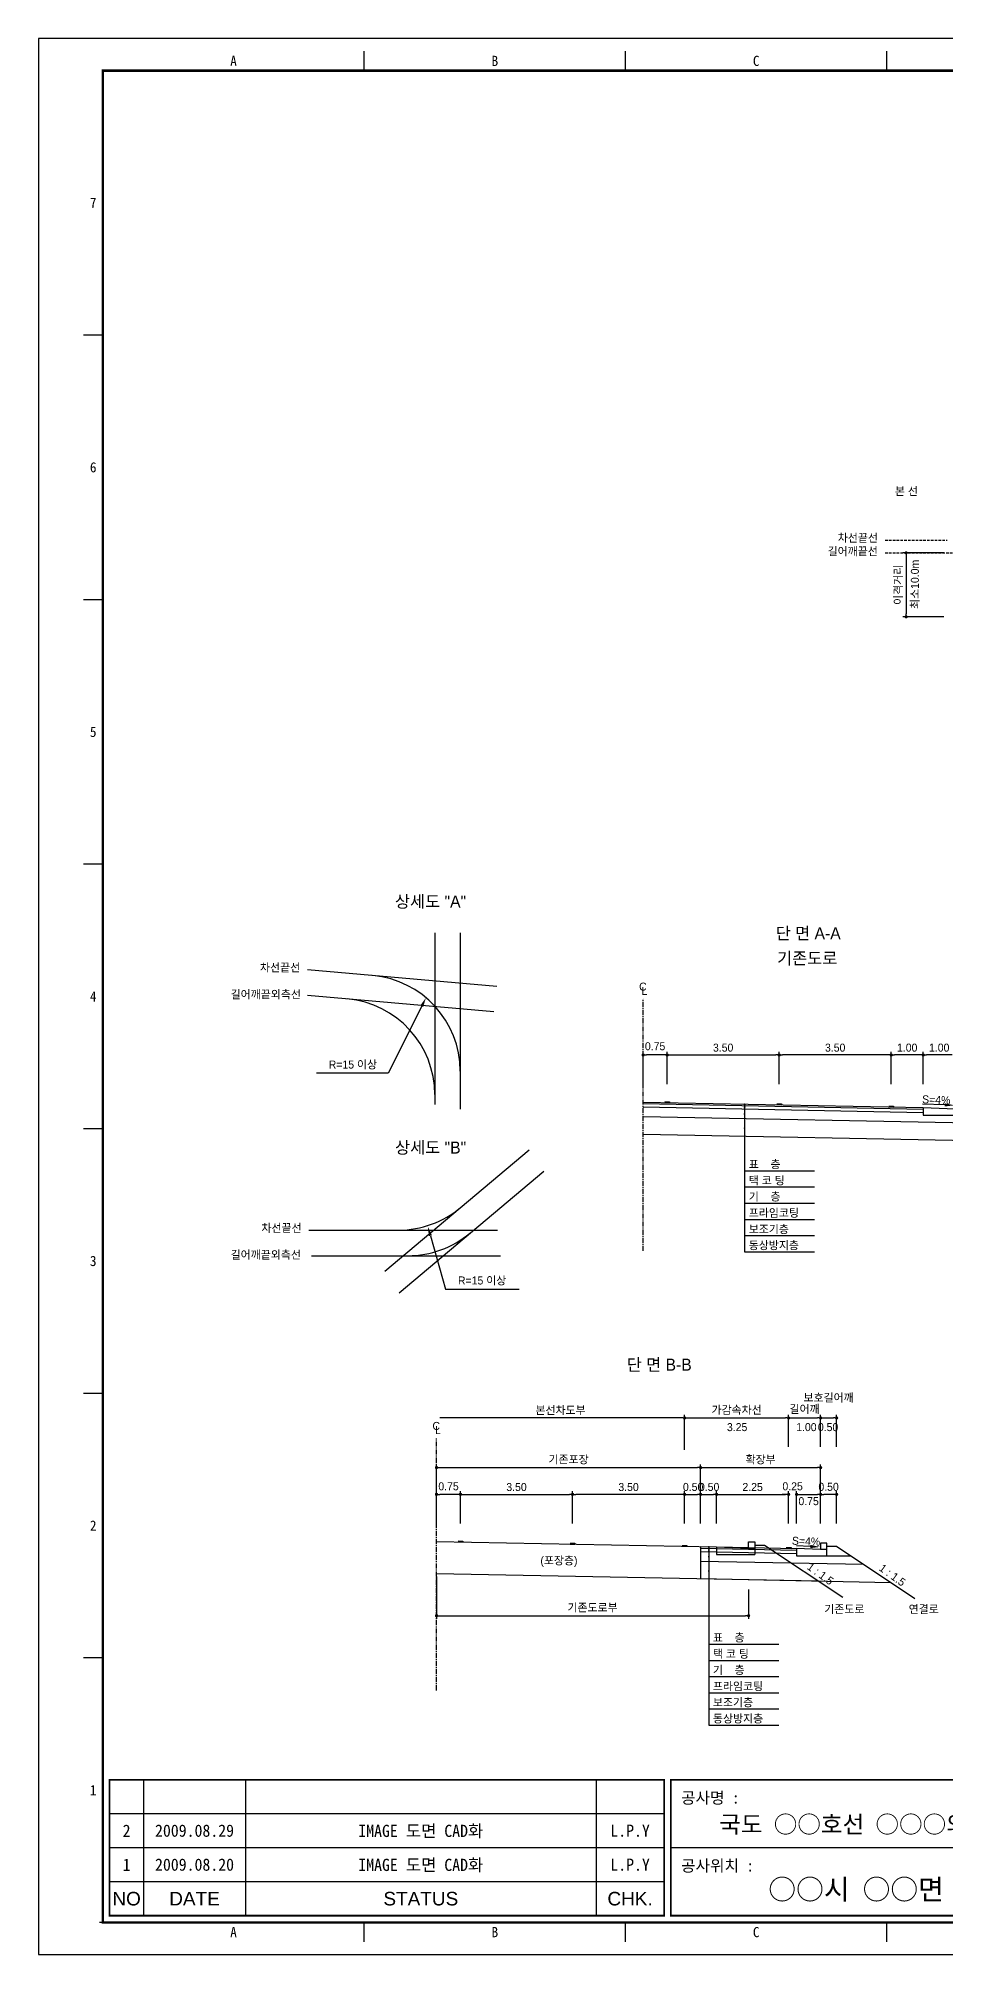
# Model space of a CAD drawing. Header units: millimetres. Extents: x 462 to 886, y -8 to 291.
# Drawn here: x 462.3 to 604.1, y -8.2 to 291.2 of the extents above; entities that cross this region are included whole.
import ezdxf
from ezdxf.enums import TextEntityAlignment as Align

# ---------------------------------------------------------------- set-up
doc = ezdxf.new("R2010")
doc.units = ezdxf.units.MM
doc.header["$LTSCALE"] = 0.25
doc.linetypes.add('CENTER', pattern=[50.8, 31.75, -6.35, 6.35, -6.35])
doc.linetypes.add('HIDDEN', pattern=[9.525, 6.35, -3.175])
for name, color, linetype in [('CC-GSTR-0004', 4, 'Continuous'), ('CZ-DIMT-0002', 7, 'Continuous'), ('CZ-EXST-0002', 22, 'Continuous'), ('CZ-LIN1-0007', 7, 'Continuous'), ('CZ-LIN2-0003', 3, 'Continuous'), ('CZ-LINE-0001', 7, 'Continuous'), ('CZ-TEXT-BOX0', 7, 'Continuous'), ('TITLE', 7, 'Continuous')]:
    doc.layers.add(name, color=color, linetype=linetype)
doc.styles.add('견고딕', font='arial.ttf')
doc.styles.add('돋움', font='')
doc.styles.add('돋음체', font='')
doc.styles.get('돋움').set_extended_font_data('Dotum')
doc.styles.get('돋음체').set_extended_font_data('DotumChe')

# ---------------------------------------------------------------- blocks, each defined once
blk = doc.blocks.new('_Dot')
at = {"color": 0, "linetype": 'ByBlock', "lineweight": -2}
blk.add_line((-0.5, 0), (-1, 0), dxfattribs=at)
at = {"color": 0, "linetype": 'ByBlock', "const_width": 0.5}
blk.add_lwpolyline([(-0.25, 0, 1), (0.25, 0, 1)], format="xyb", close=True, dxfattribs=at)

msp = doc.modelspace()

# ---------------------------------------------------------------- hatches: boundary and pattern name
at = {"layer": 'CZ-LIN1-0007'}
for points in [[(560.92, 124.95), (560.92, 125.08), (560.17, 125.09), (560.17, 124.97)], [(578.42, 124.6), (578.42, 124.73), (577.67, 124.74), (577.67, 124.62)], [(595.92, 124.25), (595.92, 124.38), (595.17, 124.39), (595.17, 124.27)], [(528.65, 56.32), (528.65, 56.44), (527.9, 56.46), (527.9, 56.33)], [(546.15, 55.97), (546.15, 56.09), (545.4, 56.11), (545.4, 55.98)], [(563.65, 55.62), (563.65, 55.74), (562.9, 55.76), (562.9, 55.63)], [(579.9, 55.29), (579.9, 55.42), (579.15, 55.43), (579.15, 55.31)]]:
    msp.add_hatch(color=256, dxfattribs=at).paths.add_polyline_path(points)

# ---------------------------------------------------------------- linework, layer by layer
at = {"color": 0, "linetype": 'ByBlock', "lineweight": -2}
msp.add_line((563.02, 75.67), (562.77, 75.67), dxfattribs=at)
at = {"color": 0, "linetype": 'ByBlock', "const_width": 0.25}
msp.add_lwpolyline([(563.15, 75.67, 1), (563.4, 75.67, 1)], format="xyb", close=True, dxfattribs=at)
at = {"layer": 'CC-GSTR-0004'}
for p, q in [((600.55, 124.16), (600.55, 122.96)), ((600.55, 124.16), (605.55, 123.96)), ((600.55, 122.96), (606.55, 122.96))]:
    msp.add_line(p, q, dxfattribs=at)
msp.add_lwpolyline([(585.52, 55.12), (584.52, 55.12), (580.77, 55.27), (580.77, 54.12), (585.52, 54.12), (585.52, 56.12), (584.52, 56.12), (584.52, 55.12)], dxfattribs=at)
at = {"layer": 'CZ-EXST-0002'}
for p, q in [((524.25, 151.44), (524.25, 124.66)), ((528.23, 151.44), (528.23, 123.92)), ((533.95, 143.07), (504.35, 145.7)), ((533.46, 139.1), (504.35, 141.68)), ((516.46, 98.59), (539.01, 117.58)), ((518.67, 95.22), (541.27, 114.25)), ((504.58, 105.02), (534.06, 105.02)), ((505, 101.02), (534.54, 101.02)), ((524.52, 56.4), (568.27, 55.52)), ((568.27, 55.52), (568.27, 54.32)), ((568.27, 55.52), (573.27, 55.32)), ((568.27, 54.32), (574.27, 54.32)), ((573.27, 55.32), (573.27, 56.32)), ((573.27, 56.32), (574.27, 56.32)), ((573.27, 55.32), (574.27, 55.32)), ((574.27, 56.32), (574.27, 54.32)), ((574.27, 55.82), (575.77, 55.82)), ((575.77, 55.82), (587.97, 47.69)), ((524.52, 51.4), (584.2, 50.21))]:
    msp.add_line(p, q, dxfattribs=at)
at = {"layer": 'CZ-LIN1-0007'}
for p, q in [((560.17, 125.09), (560.92, 125.08)), ((560.17, 124.97), (560.92, 124.95)), ((560.92, 125.08), (560.92, 124.95)), ((577.67, 124.74), (578.42, 124.73)), ((577.67, 124.62), (578.42, 124.6)), ((578.42, 124.73), (578.42, 124.6)), ((595.17, 124.39), (595.92, 124.38)), ((595.17, 124.27), (595.92, 124.25)), ((595.92, 124.38), (595.92, 124.25)), ((527.9, 56.46), (528.65, 56.44)), ((527.9, 56.33), (528.65, 56.32)), ((528.65, 56.44), (528.65, 56.32)), ((545.4, 56.11), (546.15, 56.09)), ((545.4, 55.98), (546.15, 55.97)), ((546.15, 56.09), (546.15, 55.97)), ((562.9, 55.76), (563.65, 55.74)), ((562.9, 55.63), (563.65, 55.62)), ((563.65, 55.74), (563.65, 55.62)), ((579.15, 55.43), (579.9, 55.42)), ((579.15, 55.31), (579.9, 55.29)), ((579.9, 55.42), (579.9, 55.29))]:
    msp.add_line(p, q, dxfattribs=at)
at = {"layer": 'CZ-LIN2-0003'}
for p, q in [((556.8, 125.03), (600.55, 124.16)), ((556.8, 124.78), (600.55, 123.91)), ((556.8, 124.28), (600.55, 123.41)), ((556.8, 122.78), (612.22, 121.68)), ((556.8, 120.03), (616.48, 118.84)), ((565.77, 55.57), (565.77, 50.57)), ((565.77, 55.57), (580.77, 55.27)), ((565.77, 55.32), (580.77, 55.02)), ((565.77, 54.82), (580.77, 54.52)), ((585.52, 55.62), (587.02, 55.62)), ((585.52, 54.12), (589.27, 54.12)), ((587.02, 55.62), (599.22, 47.49)), ((565.77, 53.32), (591.24, 52.81)), ((565.77, 50.57), (595.49, 49.98))]:
    msp.add_line(p, q, dxfattribs=at)
for centre, start, end in [((513.23, 129.85), 0, 84.9204), ((509.25, 126.19), 0, 84.9204), ((518.61, 120.02), 270, 310.097), ((520.07, 116.02), 270, 310.097)]:
    msp.add_arc(centre, 15, start, end, dxfattribs=at)
at = {"layer": 'CZ-LINE-0001', "linetype": 'HIDDEN', "ltscale": 0.25}
for p, q in [((594.61, 212.82), (604.27, 212.82)), ((594.61, 210.82), (640.84, 210.82))]:
    msp.add_line(p, q, dxfattribs=at)
at = {"layer": 'CZ-LINE-0001'}
for p, q in [((603.77, 210.82), (597.39, 210.82)), ((597.89, 210.32), (597.89, 201.32)), ((603.77, 200.82), (597.39, 200.82)), ((556.8, 127.83), (556.8, 132.88)), ((560.05, 132.38), (557.3, 132.38)), ((560.55, 127.83), (560.55, 132.88)), ((560.55, 127.83), (560.55, 132.88)), ((561.05, 132.38), (577.55, 132.38)), ((578.05, 127.83), (578.05, 132.88)), ((578.05, 127.83), (578.05, 132.88)), ((595.05, 132.38), (578.55, 132.38)), ((595.55, 127.83), (595.55, 132.88)), ((595.55, 127.83), (595.55, 132.88)), ((600.05, 132.38), (596.05, 132.38)), ((600.55, 127.83), (600.55, 132.88)), ((600.55, 127.83), (600.55, 132.88)), ((605.05, 132.38), (601.05, 132.38)), ((572.65, 124.72), (572.65, 101.63)), ((572.65, 114.29), (583.58, 114.29)), ((572.65, 111.76), (583.58, 111.76)), ((572.65, 109.23), (583.58, 109.23)), ((572.65, 106.7), (583.58, 106.7)), ((572.65, 104.17), (583.58, 104.17)), ((572.65, 101.63), (583.58, 101.63)), ((562.77, 75.67), (525.02, 75.67)), ((563.27, 70.69), (563.27, 76.17)), ((563.27, 71.19), (563.27, 76.17)), ((563.77, 75.67), (579.02, 75.67)), ((579.52, 71.19), (579.52, 76.17)), ((579.52, 71.19), (579.52, 76.17)), ((580.02, 75.67), (584.02, 75.67)), ((584.52, 71.19), (584.52, 76.17)), ((584.52, 71.19), (584.52, 76.17)), ((585.02, 75.67), (586.52, 75.67)), ((587.02, 71.19), (587.02, 76.17)), ((524.52, 64.24), (524.52, 68.42)), ((525.02, 67.92), (565.27, 67.92)), ((565.77, 64.24), (565.77, 68.42)), ((565.77, 64.24), (565.77, 68.42)), ((566.27, 67.92), (584.02, 67.92)), ((584.52, 64.24), (584.52, 68.42)), ((524.52, 59.19), (524.52, 64.24)), ((527.77, 63.74), (525.02, 63.74)), ((528.27, 59.19), (528.27, 64.24)), ((528.27, 59.19), (528.27, 64.24)), ((528.77, 63.74), (545.27, 63.74)), ((545.77, 59.19), (545.77, 64.24)), ((545.77, 59.19), (545.77, 64.24)), ((562.77, 63.74), (546.27, 63.74)), ((563.27, 59.19), (563.27, 64.24)), ((563.27, 59.19), (563.27, 64.24)), ((563.77, 63.74), (565.27, 63.74)), ((565.77, 59.19), (565.77, 64.24)), ((565.77, 59.19), (565.77, 64.24)), ((566.27, 63.74), (567.77, 63.74)), ((568.27, 59.19), (568.27, 64.24)), ((568.27, 59.19), (568.27, 64.24)), ((568.77, 63.74), (579.02, 63.74)), ((579.02, 63.74), (578.52, 63.74)), ((579.52, 59.19), (579.52, 64.24)), ((579.52, 59.19), (579.52, 64.24)), ((580.77, 59.19), (580.77, 64.24)), ((580.77, 59.19), (580.77, 64.24)), ((581.27, 63.74), (581.77, 63.74)), ((581.27, 63.74), (584.02, 63.74)), ((584.52, 61.64), (584.52, 64.24)), ((584.52, 59.19), (584.52, 64.24)), ((586.52, 63.74), (585.02, 63.74)), ((587.02, 59.19), (587.02, 64.24)), ((567.05, 55.55), (567.05, 27.69)), ((524.52, 50.9), (524.52, 44.28)), ((573.27, 48.89), (573.27, 44.28)), ((525.02, 44.78), (572.77, 44.78)), ((567.05, 40.34), (577.99, 40.34)), ((567.05, 37.81), (577.99, 37.81)), ((567.05, 35.28), (577.99, 35.28)), ((567.05, 32.75), (577.99, 32.75)), ((567.05, 30.22), (577.99, 30.22)), ((567.05, 27.69), (577.99, 27.69))]:
    msp.add_line(p, q, dxfattribs=at)
at = {"layer": 'CZ-LINE-0001', "linetype": 'CENTER', "ltscale": 0.1}
for p, q in [((556.8, 101.76), (556.8, 141.14)), ((524.52, 33.12), (524.52, 72.5))]:
    msp.add_line(p, q, dxfattribs=at)
at = {"layer": 'CZ-LINE-0001'}
for points in [[(522.21, 140), (516.98, 129.53), (505.75, 129.53)], [(603.92, 124.58), (600.42, 124.72)], [(523.57, 104.15), (525.94, 95.79), (537.43, 95.79)], [(582.91, 55.59), (580.77, 55.68)]]:
    msp.add_lwpolyline(points, dxfattribs=at)
at = {"layer": 'CZ-LINE-0001', "linetype": 'ByBlock'}
for centre, start, end in [((572.65, 124.66), 0, 180), ((572.65, 124.66), 0, 180), ((572.65, 124.66), 180, 0), ((572.65, 124.66), 180, 0), ((572.65, 124.45), 0, 180), ((572.65, 124.45), 0, 180), ((572.65, 124.45), 180, 0), ((572.65, 124.45), 180, 0), ((572.65, 124.22), 0, 180), ((572.65, 124.22), 0, 180), ((572.65, 124.22), 180, 0), ((572.65, 124.22), 180, 0), ((572.64, 123.97), 0, 180), ((572.64, 123.97), 0, 180), ((572.64, 123.97), 180, 0), ((572.64, 123.97), 180, 0), ((572.64, 123.17), 0, 180), ((572.64, 123.17), 0, 180), ((572.64, 123.17), 180, 0), ((572.64, 123.17), 180, 0), ((572.64, 120.94), 0, 180), ((572.64, 120.94), 0, 180), ((572.64, 120.94), 180, 0), ((572.64, 120.94), 180, 0), ((567.05, 55.49), 0, 180), ((567.05, 55.49), 0, 180), ((567.05, 55.49), 180, 0), ((567.05, 55.49), 180, 0), ((567.05, 55.29), 0, 180), ((567.05, 55.29), 0, 180), ((567.05, 55.29), 180, 0), ((567.05, 55.29), 180, 0), ((567.05, 55.05), 0, 180), ((567.05, 55.05), 0, 180), ((567.05, 55.05), 180, 0), ((567.05, 55.05), 180, 0), ((567.05, 54.8), 0, 180), ((567.05, 54.8), 0, 180), ((567.05, 54.8), 180, 0), ((567.05, 54.8), 180, 0), ((567.05, 54), 0, 180), ((567.05, 54), 0, 180), ((567.05, 54), 180, 0), ((567.05, 54), 180, 0)]:
    msp.add_arc(centre, 0.0625, start, end, dxfattribs=at)
at = {"layer": 'CZ-LINE-0001'}
for start, end in [(0, 180), (0, 180), (180, 0), (180, 0)]:
    msp.add_arc((567.05, 51.77), 0.0625, start, end, dxfattribs=at)
for points in [[(521.99, 140.11), (522.88, 141.34), (522.43, 139.88)], [(603.93, 124.83), (605.42, 124.52), (603.91, 124.33)], [(523.33, 104.08), (523.16, 105.6), (523.81, 104.22)], [(582.92, 55.84), (584.41, 55.53), (582.9, 55.34)]]:
    msp.add_solid(points, dxfattribs=at)
at = {"layer": 'TITLE', "color": 7, "linetype": 'Continuous'}
for p, q in [((513.22, 286.16), (513.22, 289.19)), ((554.05, 286.16), (554.05, 289.19)), ((594.87, 286.16), (594.87, 289.19)), ((472.4, 244.84), (469.38, 244.84)), ((472.4, 203.51), (469.38, 203.51)), ((472.4, 162.18), (469.38, 162.18)), ((472.4, 120.85), (469.38, 120.85)), ((472.4, 79.52), (469.38, 79.52)), ((472.4, 38.19), (469.38, 38.19)), ((513.22, -6.16), (513.22, -3.14)), ((554.05, -6.16), (554.05, -3.14)), ((594.87, -6.16), (594.87, -3.14))]:
    msp.add_line(p, q, dxfattribs=at)
at = {"layer": 'TITLE', "ltscale": 150}
for p, q in [((478.77, 19.14), (478.77, -2.08)), ((494.68, 19.14), (494.68, -2.08)), ((549.46, 19.14), (549.46, -2.08)), ((560.07, 13.84), (473.46, 13.84)), ((560.07, 8.53), (473.46, 8.53)), ((647.74, 8.53), (561.13, 8.53)), ((560.07, 3.23), (473.46, 3.23))]:
    msp.add_line(p, q, dxfattribs=at)
at = {"layer": 'TITLE'}
msp.add_line((880.76, -3.14), (471.9, -3.14), dxfattribs=at)
msp.add_lwpolyline([(462.32, -8.17), (885.68, -8.17), (885.68, 291.2), (462.32, 291.2)], close=True, dxfattribs=at)
at = {"layer": 'TITLE', "linetype": 'Continuous', "const_width": 0.403}
msp.add_lwpolyline([(472.4, -3.14), (472.4, 286.16), (880.65, 286.16), (880.65, -3.14)], close=True, dxfattribs=at)
at = {"layer": 'TITLE', "ltscale": 150, "const_width": 0.265}
for points in [[(473.46, 19.14), (560.07, 19.14), (560.07, -2.08), (473.46, -2.08)], [(561.13, 19.14), (647.74, 19.14), (647.74, -2.08), (561.13, -2.08)]]:
    msp.add_lwpolyline(points, close=True, dxfattribs=at)

# ---------------------------------------------------------------- block references
at = {"layer": 'CZ-LINE-0001', "xscale": 0.5, "yscale": 0.5, "zscale": 0.5}
for p, rotation in [((597.89, 210.82), 90), ((597.89, 200.82), 270), ((556.8, 132.38), 180), ((560.55, 132.38), 180), ((578.05, 132.38), 180), ((595.55, 132.38), 180), ((600.55, 132.38), 180), ((563.27, 75.67), 180), ((579.52, 75.67), 180), ((584.52, 75.67), 180), ((524.52, 67.92), 180), ((565.77, 67.92), 180), ((524.52, 63.74), 180), ((528.27, 63.74), 180), ((545.77, 63.74), 180), ((563.27, 63.74), 180), ((565.77, 63.74), 180), ((568.27, 63.74), 180), ((580.77, 63.74), 180), ((580.77, 63.74), 180), ((584.52, 63.74), 180), ((524.52, 44.78), 180)]:
    msp.add_blockref('_Dot', p, dxfattribs=dict(at, rotation=rotation))
for p in [(560.55, 132.38), (578.05, 132.38), (595.55, 132.38), (600.55, 132.38), (579.52, 75.67), (584.52, 75.67), (587.02, 75.67), (565.77, 67.92), (584.52, 67.92), (528.27, 63.74), (545.77, 63.74), (563.27, 63.74), (565.77, 63.74), (568.27, 63.74), (579.52, 63.74), (579.52, 63.74), (584.52, 63.74), (587.02, 63.74), (573.27, 44.78)]:
    msp.add_blockref('_Dot', p, dxfattribs=at)

# ---------------------------------------------------------------- texts
at = {"layer": 'CZ-DIMT-0002', "style": '돋움'}
for s, p in [('본 선', (597.93, 220.45)), ('차선끝선', (590.34, 213.16)), ('길어깨끝선', (589.54, 211.06)), ('차선끝선', (500.08, 146.03)), ('C', (556.76, 143.06)), ('길어깨끝외측선', (497.85, 141.84)), ('L', (557.02, 142.4)), ('R=15 이상', (511.46, 130.89)), ('차선끝선', (500.31, 105.35)), ('길어깨끝외측선', (497.85, 101.17)), ('R=15 이상', (531.65, 97.15)), ('C', (524.48, 74.43)), ('L', (524.74, 73.77))]:
    msp.add_text(s, height=1.25, dxfattribs=at).set_placement(p, align=Align.MIDDLE_CENTER)
msp.add_text('최소10.0m', height=1.25, rotation=90, dxfattribs=at).set_placement((599.87, 202.06))
for s, rotation, p in [('S=4%', 357.7094, (602.59, 125.38)), ('S=4%', 357.7094, (582.25, 56.42)), ('1 : 1.5', 323.8881, (584.49, 51.33)), ('1 : 1.5', 323.8881, (595.74, 51.13))]:
    msp.add_text(s, height=1.25, rotation=rotation, dxfattribs=at).set_placement(p, align=Align.MIDDLE_CENTER)
for s, p in [('표    층', (573.3, 114.68)), ('기    층', (573.3, 109.62)), ('택 코 팅', (573.3, 112.15)), ('프라임코팅', (573.3, 107.09)), ('보조기층', (573.3, 104.55)), ('동상방지층', (573.3, 102.02)), ('3.25', (569.89, 73.62)), ('1.00', (580.71, 73.62)), ('0.50', (584.1, 73.62)), ('(포장층)', (540.75, 52.78)), ('기존도로', (585.09, 45.18)), ('연결로', (598.28, 45.18)), ('표    층', (567.7, 40.73)), ('택 코 팅', (567.7, 38.2)), ('기    층', (567.7, 35.67)), ('프라임코팅', (567.7, 33.14)), ('보조기층', (567.7, 30.61)), ('동상방지층', (567.7, 28.08))]:
    msp.add_text(s, height=1.25, dxfattribs=at).set_placement(p)
at = {"layer": 'CZ-DIMT-0002', "insert": (543.9, 76.81), "char_height": 1.25, "attachment_point": 5, "style": '돋움'}
msp.add_mtext('본선차도부', dxfattribs=at)
at = {"layer": 'CZ-LINE-0001', "insert": (596.7, 205.82), "char_height": 1.25, "attachment_point": 5, "rotation": 90, "style": '돋움'}
msp.add_mtext('\\A1;이격거리', dxfattribs=at)
at = {"layer": 'CZ-LINE-0001', "char_height": 1.25, "attachment_point": 5, "style": '돋움'}
for s, insert in [('\\A1;0.75', (558.67, 133.74)), ('\\A1;3.50', (569.3, 133.52)), ('\\A1;3.50', (586.8, 133.52)), ('\\A1;1.00', (598.05, 133.52)), ('\\A1;1.00', (603.05, 133.52)), ('\\A1;길어깨', (582.02, 76.99)), ('\\A1;보호길어깨', (585.77, 78.78)), ('\\A1;가감속차선', (571.4, 76.86)), ('\\A1;기존포장', (545.15, 69.12)), ('\\A1;확장부', (575.15, 69.12)), ('\\A1;0.75', (526.4, 64.99)), ('\\A1;3.50', (537.02, 64.88)), ('\\A1;3.50', (554.52, 64.88)), ('\\A1;0.50', (564.61, 64.89)), ('\\A1;0.50', (567.11, 64.89)), ('\\A1;2.25', (573.9, 64.88)), ('\\A1;0.25', (580.15, 64.99)), ('\\A1;0.75', (582.65, 62.67)), ('\\A1;0.50', (585.77, 64.91)), ('\\A1;기존도로부', (548.9, 45.98))]:
    msp.add_mtext(s, dxfattribs=dict(at, insert=insert))
at = {"layer": 'CZ-TEXT-BOX0', "style": '돋움'}
for s, p in [('상세도 "A"', (523.59, 156.35)), ('단 면 A-A', (582.58, 151.39)), ('기존도로', (582.43, 147.49)), ('상세도 "B"', (523.6, 117.92)), ('단 면 B-B', (559.31, 84))]:
    msp.add_text(s, height=1.875, dxfattribs=at).set_placement(p, align=Align.MIDDLE_CENTER)
at = {"layer": 'TITLE', "color": 3, "linetype": 'Continuous', "style": '돋음체'}
for s, p in [('A', (492.81, 287.68)), ('B', (533.64, 287.68)), ('C', (574.46, 287.68)), ('7', (470.89, 265.51)), ('6', (470.89, 224.18)), ('5', (470.89, 182.85)), ('4', (470.89, 141.52)), ('3', (470.89, 100.19)), ('2', (470.89, 58.86)), ('1', (470.89, 17.53)), ('A', (492.81, -4.65)), ('B', (533.64, -4.65)), ('C', (574.46, -4.65))]:
    msp.add_text(s, height=1.59, dxfattribs=at).set_placement(p, align=Align.MIDDLE)
at = {"layer": 'TITLE', "style": '돋음체'}
for s, p in [('공사명 : ', (562.72, 15.43)), ('공사위치 :', (562.72, 4.82))]:
    msp.add_text(s, height=1.804, dxfattribs=at).set_placement(p)
at = {"layer": 'TITLE', "color": 1, "linetype": 'Continuous', "style": '돋음체'}
msp.add_text('2', height=1.91, dxfattribs=at).set_placement((476.11, 11.19), align=Align.MIDDLE)
at = {"layer": 'TITLE', "linetype": 'Continuous'}
for s, height, style, p in [('2009.08.29', 1.91, '돋음체', (486.72, 11.19)), ('L.P.Y', 1.91, '돋음체', (554.76, 11.19)), ('1', 1.91, '돋음체', (476.11, 5.88)), ('2009.08.20', 1.91, '돋음체', (486.72, 5.88)), ('L.P.Y', 1.91, '돋음체', (554.76, 5.88)), ('NO', 2.122, '견고딕', (476.11, 0.58)), ('DATE', 2.122, '견고딕', (486.72, 0.58)), ('STATUS', 2.122, '견고딕', (522.07, 0.58)), ('CHK.', 2.122, '견고딕', (554.76, 0.58))]:
    msp.add_text(s, height=height, dxfattribs=dict(at, style=style)).set_placement(p, align=Align.MIDDLE)
at = {"layer": 'TITLE', "style": '돋음체'}
for p in [(522.07, 11.19), (522.07, 5.88)]:
    msp.add_text('IMAGE 도면 CAD화', height=1.9099, dxfattribs=at).set_placement(p, align=Align.MIDDLE)
at = {"layer": 'TITLE', "color": 7, "linetype": 'Continuous', "style": '돋음체'}
for s, height, p in [('국도 ○○호선 ○○○외 ○인 도로점용시설공사', 2.7, (606.94, 12.22)), ('○○시 ○○면 ○○리○○-○번지', 3.1832, (608.96, 2.06))]:
    msp.add_text(s, height=height, dxfattribs=at).set_placement(p, align=Align.MIDDLE)

doc.saveas('drawing.dxf')
